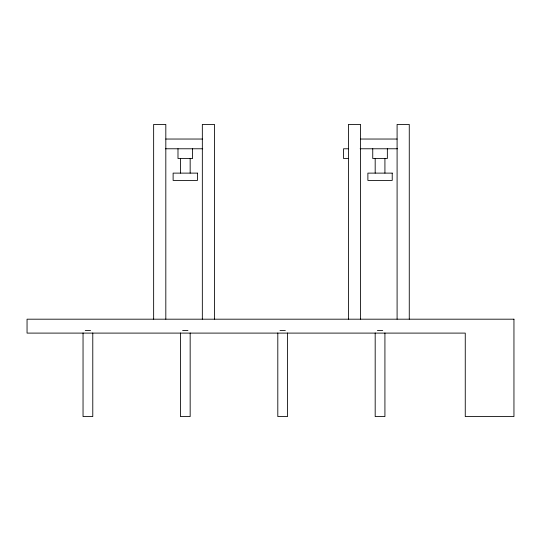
<?xml version="1.0" encoding="UTF-8"?>
<svg xmlns="http://www.w3.org/2000/svg" width="541" height="541" viewBox="0 0 541 541"><rect width="100%" height="100%" fill="white"/><g stroke="black" fill="none" stroke-linecap="round" stroke-linejoin="round"><path stroke-width="0.81" d="M165.816 139.037L202.334 139.037M360.577 139.037L397.094 139.037M165.397 148.775L202.706 148.775M348.404 148.775L343.535 148.775L343.535 158.513L348.404 158.513M360.157 148.775L397.466 148.775M85.248 330.456L90.577 330.456M182.628 330.456L187.957 330.456M280.008 330.456L285.337 330.456M377.388 330.456L382.717 330.456M409.267 319.19L409.267 124.43L397.094 124.43L397.094 319.19M387.356 148.775L387.356 158.513L372.749 158.513L372.749 148.775M384.922 158.513L384.922 173.12M384.922 332.992L384.922 416.57L375.183 416.57L375.183 332.992M375.183 158.513L375.183 173.12M360.577 319.19L360.577 124.43L348.404 124.43L348.404 319.19M287.541 332.992L287.541 416.57L277.804 416.57L277.804 332.992M214.506 319.19L214.506 124.43L202.334 124.43L202.334 319.19M192.596 148.775L192.596 158.513L177.989 158.513L177.989 148.775M190.161 158.513L190.161 173.12M190.161 332.992L190.161 416.57L180.424 416.57L180.424 332.992M180.424 158.513L180.424 173.12M165.816 319.19L165.816 124.43L153.644 124.43L153.644 319.19M92.781 332.992L92.781 416.57L83.043 416.57L83.043 332.992M197.465 173.12L173.12 173.12L173.12 180.424L197.465 180.424L197.465 173.12M392.225 173.12L367.88 173.12L367.88 180.424L392.225 180.424L392.225 173.12M513.95 319.19L27.05 319.19L27.05 333.1L465.26 333.1L465.26 416.57L513.95 416.57L513.95 319.19"/></g></svg>
